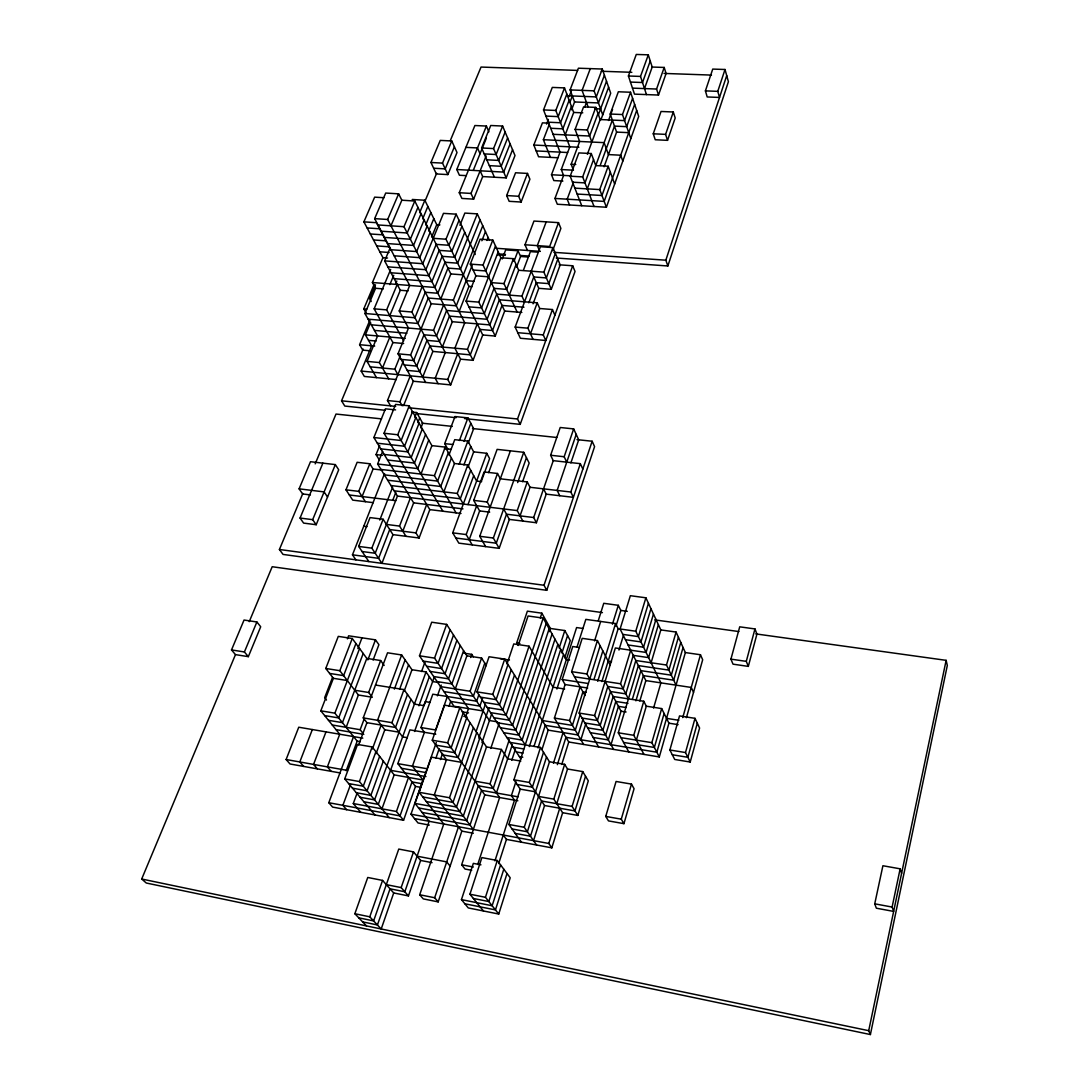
<?xml version="1.0" encoding="UTF-8"?>
<svg xmlns="http://www.w3.org/2000/svg" width="1089" height="1089" viewBox="0 0 1089 1089"><rect width="100%" height="100%" fill="white"/><g stroke="black" fill="none" stroke-linecap="round" stroke-linejoin="round"><path stroke-width="1.5" d="M235.469 654.625L248.333 656.653L260.707 626.747L256.881 621.969L244.045 620.036L231.508 649.929L235.469 654.625L141.693 879.014L146.28 883.016L870.397 1034.55L868.709 1030.684L946.137 660.342L755.752 633.893M870.397 1034.55L947.307 665.488L946.137 660.342M892.109 907.055L900.14 868.818L882.907 865.741L874.739 903.829L876.346 908.199L893.647 911.411L892.109 907.055L874.739 903.829M748.32 666.386L746.292 661.363L754.963 628.938L739.717 626.828L730.923 659.144L733.02 664.167L748.32 666.386L756.937 634.07L754.963 628.938M690.208 762.028L699.587 728.024L695.013 718.332L679.522 715.909L669.885 749.994L674.717 759.469L690.208 762.028L685.498 752.54L695.013 718.332M697.3 723.205L687.867 757.304L672.308 754.759M682.762 717.597L700.458 654.748L685.362 652.57L676.078 632.056L660.819 629.918L645.886 597.793L630.354 595.697L620.104 629.006L645.845 680.598L639.828 701.017M686.424 717.678L702.677 659.757L700.458 654.748M579.43 647.506L572.76 646.526L562.21 679.522L565.082 684.545L554.41 718.073L568.757 742.004L659.308 756.937L668.932 723.178L661.676 708.585L646.294 706.189L643.776 701.248L613.175 696.511L602.911 730.311L587.624 727.847M664.113 713.499L654.353 747.462L623.575 742.439M683.062 647.506L673.683 680.189L643.381 675.643L635.908 700.84M685.362 652.57L656.844 752.213L565.94 737.307L557.364 764.655M659.308 756.937L651.848 742.657L661.676 708.585M680.761 642.401L671.3 675.18L640.89 670.647L632.423 699.084M623.943 823.665L621.274 819.173L631.47 784.094L616.075 781.466L605.743 816.41L608.479 820.902L623.943 823.665L634.07 788.708L631.47 784.094M653.563 708.081L660.9 682.871L635.772 631.225L645.886 597.793M676.038 685.144L666.495 665.025L676.078 632.056M678.42 637.256L668.905 670.13L638.372 665.597L618.293 732.802L628.775 751.9M643.994 754.405L633.757 735.293L643.776 701.248M636.357 740.139L646.294 706.189M651.113 662.765L660.819 629.918M655.932 619.396L646.09 652.434L615.367 647.969L594.621 715.541L613.638 749.409M658.382 624.678L648.622 657.62L633.267 655.374L623.194 688.847L607.812 686.492L597.412 720.51L582.002 718.046M610.997 744.699L621.043 711.199L605.089 681.428M653.454 614.073L643.545 647.206L628.081 644.974M648.431 603.265L638.385 636.602L622.785 634.383M650.95 608.697L640.972 641.925L625.44 639.706M538.538 796.427L553.825 799.122L562.632 812.707L577.823 815.43L588.305 780.84L582.738 771.597L567.532 769.011L564.647 764.328L549.482 761.769L540.484 747.476L510.074 742.399M628.435 698.866L620.539 683.769L630.681 650.201M585.528 776.239L574.978 810.937L544.554 805.52L529.308 782.46L513.926 779.792L557.854 644.348M618.96 650.038L623.248 636.017M577.823 815.43L572.093 806.404L582.738 771.597M562.632 812.707L551.824 847.841L548.829 843.471L559.719 808.229M580.873 739.758L585.759 723.913M615.966 626.134L620.812 610.425L618.307 605.307L603.755 603.306L598.324 620.58M601.877 681.578L618.157 628.721L615.571 623.548L585.841 619.369L577.102 646.798M593.995 679.413L602.843 650.923M556.778 803.696L567.532 769.011M583.01 719.121L578.082 735.007L548.189 730.134L504.711 659.104L489.056 656.749L476.982 691.883L520.95 759.019M612.44 624.215L618.307 605.307M597.711 681.292L615.571 623.548M561.747 764.451L568.757 742.004M598.596 746.931L579.144 713.077L600.134 645.763M553.825 799.122L564.647 764.328M580.233 714.289L575.278 730.215L545.262 725.342L538.034 747.925M583.636 744.454L569.574 720.523L580.138 686.86M594.567 640.89L600.665 621.451M533.556 840.64L544.554 805.52M589.748 679.087L586.944 673.968L597.412 640.55L582.207 638.345L571.63 671.654L584.997 695.531M549.482 761.769L527.375 831.778L512.061 828.96M553.443 763.226L563.095 732.557M507.025 873.514L495.454 909.914L464.88 903.788M536.605 845.023L524.245 827.286L546.515 757.046M480.943 864.829L473.347 863.373L461.45 899.623L468.27 907.927L498.735 914.039L510.21 877.775L497.278 860.514L481.883 857.588L469.931 894.219L483.462 910.976M529.308 782.46L540.484 747.476M503.799 869.226L492.146 905.749L461.45 899.623M542.036 749.423L548.189 730.134M543.52 752.281L532.412 787.156L517.098 784.488M498.735 914.039L485.449 897.295L497.278 860.514M521.468 842.205L508.876 824.468L520.243 789.13L513.926 779.792M533.978 746.401L563.544 654.516M498.68 863.563L506.439 839.401L503.268 835.032M564.701 657.919L570.268 640.536L564.81 630.545L550.408 628.476L541.873 613.189L527.375 611.147L516.662 642.973L518.16 645.491M500.559 864.884L488.811 901.542L473.361 898.466M556.901 689.024L576.598 627.563L583.091 628.489M515.927 781.616L511.394 795.651L514.498 800.17L494.937 860.882M559.161 648.023L564.81 630.545M529.322 746.632L560.712 649.452M561.938 652.992L567.56 635.568M552.069 634.002L518.977 735.184L503.703 732.666M477.731 864.448L499.606 797.516L490.009 783.821L475.022 781.194M511.776 760.272L515.41 749.137M554.982 639.202L522.121 740.084L506.902 737.552M556.22 258.011L667.856 265.975L728.405 81.689L725.015 69.492L712.737 69.083L705.413 90.877L707.197 96.962L719.516 97.438L717.774 91.353L725.015 69.492M549.142 628.748L515.805 730.243L500.464 727.724M496.434 792.996L512.361 744.454M549.36 631.647L550.408 628.476M490.009 783.821L501.376 749.436L486.511 746.931L459.817 707.673L444.571 705.209L432.265 740.221L446.449 759.754L434.28 795.011L461.831 831.111L473.334 833.248M667.856 265.975L665.828 260.203L726.717 75.617M546.188 623.466L512.606 725.26L497.21 722.742M509.271 739.744L493.235 788.436L478.302 785.795L466.677 820.63L422.096 812.435M302.837 493.44L279.41 549.496L283.045 554.424L546.746 590.306L594.58 446.64L592.144 441.236L576.979 439.629M506.984 664.031L513.763 643.939L529.05 646.199L506.113 715.16L490.594 712.642M540.28 617.98L541.873 613.189M471.673 870.315L465.017 869.036L461.654 864.775L484.796 794.888L447.633 742.821L432.265 740.221M518.514 644.47L528.083 615.979L543.193 618.116L509.38 720.237L493.916 717.719M461.573 762.354L431.421 757.154L419.129 792.288L443.754 824.005L419.701 894.75L423.267 898.888L438.186 901.883L461.831 831.111M546.746 590.306L544.01 585.256L592.144 441.236M514.498 675.098L502.832 710.028L487.232 707.523M490.771 748.456L499.293 722.933M483.271 742.181L459.912 811.604L414.991 803.41L436.308 742.48M438.186 901.883L434.674 897.744L458.496 826.742M511.258 669.817L499.511 704.855L483.856 702.364M543.547 488.838L546.215 494.134L573.386 497.333L570.813 492.01L580.328 463.655L553.253 460.661L550.626 455.256L560.222 427.501L573.672 428.903L578.708 439.806L570.881 462.907M486.511 746.931L463.315 816.137L418.557 807.943M525.238 744.93L492.773 694.374L504.711 659.104M478.752 738.029L488.92 707.973M480.018 737.389L456.482 807.031L426.316 801.558M508.005 664.481L496.148 699.642L480.44 697.137M481.951 742.725L491.52 714.316M576.204 434.375L557.146 490.431L559.773 495.726M476.056 731.685L485.218 704.706M476.723 732.543L453.01 802.416L422.736 796.944M566.756 462.158L564.17 456.74L573.672 428.903M482.563 698.267L479.895 706.108L450.683 701.411L449.022 706.176M473.334 829.491L449.512 797.747L473.402 727.656M484.796 663.133L473.388 696.266L443.958 691.597M466.677 717.76L454.671 752.676L439.425 750.076M366.449 925.895L354.851 913.725L367.755 877.475L382.566 880.416L393.714 892.953L408.443 895.907L420.613 860.446L413.507 851.897L398.765 849.066L373.622 920.913L358.744 917.823M503.663 508.944L509.339 519.412L536.414 522.747L546.215 494.134M667.53 140.345L675.194 118.007L673.301 111.99L661.037 111.473L653.25 133.797L655.238 139.76L667.53 140.345L665.597 134.369L673.301 111.99M478.806 694.918L476.655 701.207L432.809 694.197L420.953 727.534L424.424 732.312L412.432 766.18L422.954 779.983L410.975 814.191L418.013 822.971L429.311 825.067M470.053 722.728L458.142 757.536L442.951 754.936M408.443 895.907L401.16 887.589L413.507 851.897M497.523 721.857L489.424 720.537L470.094 691.284L481.583 658.042L466.882 655.823L446.653 624.392L431.707 622.214L419.483 655.809L454.004 706.257L483.094 710.954M463.261 712.737L451.173 747.762L435.859 745.162M536.414 522.747L533.678 517.52L553.253 460.661M465.779 716.548L468.501 708.599L434.552 658.11L419.483 655.809M393.714 892.953L381.204 928.985L369.77 916.815L354.851 913.725M440.446 759.564L442.583 753.425M447.633 742.821L459.817 707.673M470.666 657.525L471.768 654.353L463.996 653.182M520.052 515.859L530.016 487.273L527.28 481.937L500.355 478.82L497.496 473.47L484.088 471.932L473.715 500.382L479.623 510.918L469.209 539.736M435.968 757.985L439.194 748.742M353.544 736.586L328.796 802.716L332.608 807.085L403.57 820.276L415.481 786.408L397.825 763.634L409.927 729.875L435.777 734.217M473.701 475.743L452.725 532.848L458.823 543.139L499.17 548.352L509.339 519.412M522.611 481.665L529.159 463.043L523.727 452.303L497.115 449.376L488.675 472.626M658.505 95.056L666.087 73.508L664.195 67.45L652.202 67.042L648.295 54.831L636.275 54.45L628.421 75.999L634.492 94.13L658.505 95.056L656.572 89.039L664.195 67.45M369.77 916.815L382.566 880.416M447.334 696.524L435.586 729.97L420.953 727.534M463.587 650.705L451.908 683.919L437.125 681.591M522.843 521.073L517.248 510.591L527.28 481.937M455.284 688.942L466.882 655.823M460.252 645.532L448.491 678.855L433.653 676.528M517.67 482.59L526.45 457.693M456.904 640.318L445.061 673.737L430.169 671.423M403.57 820.276L396.437 811.496L408.511 777.41M437.424 695.83L441.222 685.09M499.17 548.352L493.358 538.02L523.727 452.303M453.514 635.05L441.589 668.578L426.629 666.264M562.877 181.087L553.838 180.57L551.497 174.744L560.059 152.133L543.52 109.921L552.3 87.419L564.51 87.896L555.812 110.452L569.806 146.824L561.271 169.544L563.585 175.411L554.968 198.443L557.323 204.242L606.396 207.237L638.698 116.428L630.545 92.238L618.348 91.775L610.208 114.018L616.592 132.096L604.055 166.78M381.967 808.828L394.15 774.878L372.166 746.945L357.56 744.427L344.723 778.907L374.943 814.953M418.925 705.795L429.338 676.759M485.64 546.596L479.732 536.292L510.387 450.832M610.344 172.198L601.986 195.503L577.17 194.046M634.656 104.421L626.679 126.664L614.482 126.106L600.202 165.419M650.256 60.957L642.51 82.519L630.463 82.083M464.54 418.571L520.202 424.37L575.033 271.46L572.691 265.77L559.133 264.79M450.097 629.741L438.077 663.364L423.077 661.064M414.569 731.481L425.227 701.615L430.019 702.391M424.07 705.563L434.334 676.854M636.684 110.452L604.191 201.397L554.968 198.443M644.497 88.577L652.202 67.042M407.504 694.469L395.511 727.466L366.939 722.674L363.236 717.896L387.548 652.801L401.65 654.965L411.982 669.735L426.017 671.913L378.291 804.39L363.862 801.735M490.132 507.297L487.219 502.015L497.496 473.47M606.396 207.237L599.753 189.581L608.166 166.236L595.765 165.569L591.273 153.535L578.858 152.909L570.187 176.2L581.744 205.739M632.614 98.35L624.582 120.62L600.162 119.545L595.778 107.389L583.581 106.885L575.101 129.4L579.661 141.461L571.153 164.262L573.454 170.197L561.271 169.544M646.471 94.593L640.509 76.421L648.295 54.831M520.202 424.37L517.52 418.993L572.691 265.77M434.552 658.11L446.653 624.392M410.975 699.315L374.589 799.898L360.105 797.257M630.817 138.602L622.486 114.549L630.545 92.238M421.552 671.545L424.941 662.153M555.376 253.383L546.365 277.913L533.773 276.96L515.151 327.081L520.379 338.257L545.793 340.489L543.261 334.895L552.436 309.535L539.736 308.5L537.217 302.837L499.388 299.788L489.832 324.917L452.316 321.718L403.992 226.703L414.8 201.029L401.841 200.213L398.642 193.842L385.71 193.052L374.657 218.63L409.709 285.468L399.227 310.937L408.484 328.061L398.016 353.816L413.303 381.232L403.597 405.625M404.182 691.12L411.982 669.735M587.27 188.86L612.345 120.089M481.202 481.692L489.614 458.619L486.769 453.296L473.688 451.853L467.862 441.086L454.739 439.67L448.94 455.052M531.241 271.215L538.783 288.326L551.293 289.293L560.195 264.858L552.94 247.584L540.389 246.713L521.944 296.113L524.544 301.816M383.301 761.088L370.845 795.378L356.307 792.724M472.19 544.868L466.187 534.563L476.683 505.677M375.909 751.696L363.277 786.204L348.616 783.563M376.059 753.656L384.798 729.793L377.543 720.292L401.65 654.965M399.595 689.364L408.566 664.848M593.532 159.579L584.984 182.898L572.528 182.203M468.011 504.575L486.769 453.296M530.493 333.792L539.736 308.5M557.799 259.141L548.842 283.616L536.292 282.664L528.832 302.824M608.52 120.484L612.562 109.431M379.625 756.419L367.075 790.805L352.482 788.164M407.381 737.702L402.603 736.899L391.931 722.688L403.992 689.596L375.514 685.049M389.222 817.608L359.424 781.548L372.166 746.945M372.384 749.001L381.177 725.056M394.395 689.119L405.122 659.934M594.036 206.488L582.683 176.894L591.273 153.535M360.745 812.312L353.285 803.546L357.233 792.819M533.052 339.373L527.906 328.17L537.217 302.837M463.301 504.044L457.244 493.453L467.78 465.017L454.467 463.506L445.278 447.103L431.897 445.632L409.219 405.829L395.579 404.427L384.036 433.259L429.801 509.611L419.102 538.007L392.966 534.631L383.124 519.249L370.029 517.588L358.662 546.419L368.858 561.584M597.984 113.487L589.625 136.03L553.076 134.301M350.549 784.597L342.872 805.329L346.642 809.685M467.998 467.222L473.688 451.853M558.507 222.646L549.686 246.482L524.993 244.766L533.964 221.053L558.507 222.646L560.876 228.404L552.681 250.62M573.454 182.244L567.192 199.178L569.506 204.991M598.256 115.23L608.615 87.215M470.747 470.407L460.293 498.776L394.204 490.826M551.293 289.293L543.874 272.141L552.94 247.584M587.366 154.243L600.162 119.545M533.079 303.804L538.783 288.326M600.978 119.586L610.698 93.205L602.271 69.029L578.409 68.212L570.091 89.911L574.57 101.958L571.589 109.812M358.649 744.93L366.939 722.674M591.858 142.06L587.379 129.972L595.778 107.389M463.914 464.976L470.775 446.49M606.519 81.199L598.446 102.938L574.57 101.958M362.896 733.196L360.16 729.712L364.202 718.89M459.218 464.254L467.862 441.086M604.409 75.141L596.282 96.907L567.246 95.75M346.166 770.699L357.178 741.146L334.881 713.172L320.819 710.818L333.384 678.311L325.774 668.469L338.284 636.384L352.251 638.494L366.802 658.396L380.646 660.533L384.158 665.406M468.324 442.978L473.661 428.658L467.93 417.877L455.011 416.543L444.72 443.631L447.702 448.967M459.422 440.528L467.93 417.877M523.537 269.922L530.411 251.627L538.197 252.172M584.711 107.171L586.481 102.448M325.774 668.469L339.836 670.701L358.376 695L372.275 697.259L368.667 692.481L380.646 660.533M443.849 491.847L454.467 463.506M602.721 114.876L594.104 90.836L602.271 69.029M464.037 441.372L470.802 423.294M546.202 221.843L537.313 245.624L539.763 251.341M448.369 452.616L437.601 481.093L384.335 474.845M346.179 727.343L358.376 695M509.298 295.105L518.677 270.276L513.464 258.665L500.872 257.766L492.8 240.056L480.14 239.185L470.312 264.11L475.92 275.844L466.065 301.095L482.74 334.963L473.075 360.336L460.579 359.179L454.903 348.181L464.758 322.78L453.392 300.074L482.754 225.763M373.091 660.07L378.904 644.674L375.46 639.842L348.603 635.799L347.418 638.862M482.74 334.963L495.236 336.065L504.67 311.032L483.053 265.049L492.8 240.056M451.431 458.088L440.732 486.497L387.657 480.208M456.046 512.851L434.443 475.648L445.278 447.103M366.802 658.396L342.436 722.66L328.483 720.305M516.077 264.491L506.644 289.375L494.025 288.381L484.346 313.605L446.599 310.46L436.526 335.888L423.989 334.786L413.67 360.554L401.12 359.384M565.205 134.873L573.699 112.453L564.51 87.896M590.306 68.621L582.071 90.373L588.114 106.926M367.864 659.92L375.46 639.842M419.102 538.007L415.93 532.902L426.711 504.438M516.54 267.104L520.569 256.473L518.024 250.756L505.691 249.885L502.192 258.978M569.942 102.243L572.338 95.955M363.209 653.482L338.679 717.937L324.672 715.582M517.139 312.053L503.976 283.603L513.464 258.665M571.426 106.382L562.877 128.842L550.707 128.271M513.981 261.387L518.024 250.756M325.992 731.876L313.55 764.41L317.375 768.875M357.873 648.581L361.997 637.814M402.794 531.228L413.643 502.846L373.881 437.519L385.438 408.838L395.579 409.886M569.098 96.649L571.453 90.496M334.881 713.172L359.588 648.527M569.139 100.256L560.536 122.758L548.339 122.199M339.836 670.701L352.251 638.494M428.739 440.079L417.74 468.61L377.624 463.982L382.634 451.418M392.966 534.631L381.912 563.353L371.839 548.162L358.662 546.419M413.303 381.232L450.669 384.893L460.579 359.179M521.114 202.037L529.907 179.222L527.498 173.423L515.573 172.77L506.657 195.557L509.162 201.315L521.114 202.037L518.65 196.279L527.498 173.423M500.872 257.766L481.583 307.888L468.896 306.853M406.006 536.319L399.554 526.082L410.485 497.646M473.075 360.336L467.48 349.324L477.268 323.841M355.926 643.531L343.607 675.643L329.599 673.41M420.967 474.083L431.897 445.632M566.824 94.103L558.181 116.618L545.943 116.087M425.554 434.484L414.473 463.084L387.575 460.007M312.339 729.548L299.802 761.96L303.668 766.425M332.513 677.412L324.645 697.722L326.496 700.05M450.669 384.893L447.77 379.462L457.748 353.694M546.583 124.078L548.393 119.409M495.236 336.065L478.792 302.129L498.204 251.899M550.435 157.374L543.384 139.705L549.115 124.854M392.761 500.219L395.756 492.541M420.899 427.977L422.736 423.253L416.651 412.54L411.914 412.05M422.341 428.848L411.193 457.516L384.186 454.453M377.624 463.982L397.444 496.067L375.215 553.266L362.079 551.524M557.881 157.755L538.565 156.762L533.814 145.041L542.431 122.853L549.21 123.152M495.509 246.005L485.817 270.957L473.13 270.004M340.394 772.986L290.042 763.988L286.121 759.523L298.754 727.221L362.8 738.165M379.775 520.052L392.557 487.355M417.863 422.641L419.701 417.917M419.102 423.158L407.871 451.894L380.782 448.859M371.839 548.162L383.124 519.249M414.8 417.278L416.651 412.54M442.379 347.037L452.316 321.718M415.835 417.427L404.536 446.231L377.352 443.209M459.122 311.508L468.951 286.421L446 239.212L456.155 214.165L443.468 213.362L422.818 263.715L384.648 260.884L390.298 247.543M486.933 240.506L488.131 237.47M355.885 559.828L352.468 554.818L384.58 473.538M422.723 377.039L432.85 351.42L411.873 312.012L422.273 286.448M512.551 149.724L503.703 172.103L456.795 169.516L474.899 125.521L486.415 126.052L488.907 131.864M412.54 411.656L401.16 440.514L373.881 437.519M480.14 170.81L482.699 176.568L506.194 177.888L515.002 155.536L502.614 126.052L490.731 125.494L481.61 147.968L494.42 177.221M472.231 265.226L456.264 305.805L431.203 303.749L387.67 219.488L398.642 193.842M481.855 240.764L485.449 231.644M480.031 219.842L460.511 269.051L447.947 268.112L437.846 293.268L425.268 292.26L414.936 317.77L364.924 313.496L375.569 288.286L372.411 282.514L382.947 257.671L363.889 221.857L374.643 197.15L383.981 197.722M510.101 143.857L501.199 166.29L489.356 165.651M442.883 511.231L397.757 434.756L409.219 405.829M459.939 225.273L464.853 213.076L477.295 213.866L457.652 263.184L445.047 262.245L434.892 287.455L372.411 282.514M507.624 137.963L498.68 160.423L486.797 159.797M438.146 383.668L435.219 378.251L445.265 352.55L433.572 330.253L443.699 304.77M365.4 501.675L358.744 491.37L369.824 463.751L357.138 462.294L345.975 489.819L352.713 500.123L373.364 502.669M464.731 232.352L454.766 257.249L442.12 256.337L431.911 281.588L394.109 278.648M379.326 459.939L376.045 454.603L379.693 445.483M505.133 132.028L496.135 154.515L484.21 153.903M440.786 299.039L450.819 273.938L414.8 201.029M362.093 496.543L373.091 468.991L369.824 463.751M402.222 405.816L399.922 401.8L410.294 375.828M461.899 226.335L451.867 251.287L439.18 250.375L428.903 275.68L390.978 272.767M425.69 382.443L410.621 354.987L431.203 303.749M506.194 177.888L493.562 148.58L502.614 126.052M486.415 126.052L459.245 192.726L461.899 198.429L473.633 199.151L482.699 176.568M459.041 220.277L448.94 245.27L436.213 244.372L425.867 269.718L387.834 266.846M390.583 405.87L387.466 400.534L403.352 361.14M473.633 199.151L471.02 193.434L486.13 155.958M473.443 169.993L486.375 138.112M397.921 374.63L394.844 369.198L400.316 355.681M431.652 237.075L436.743 224.674L424.846 200.24L412.2 199.464M322.889 463.152L300.06 518.051L303.613 523.101L316.191 524.721L338.706 469.781L335.344 464.595L310.501 461.709L299.107 488.838L302.619 493.943L310.392 494.91M382.498 368.014L392.911 342.559L374.14 308.827L390.665 269.473M428.671 231.059L433.803 218.63M430.223 232.229L419.741 257.671L394.15 255.792M316.191 524.721L312.679 519.671L335.344 464.595M388.691 378.822L379.353 362.555L389.848 337.046M425.676 225.001L430.836 212.546M447.865 174.594L457.012 152.528L451.758 140.971L440.255 140.399L430.945 162.479L436.362 173.954L447.865 174.594L442.515 163.105L451.758 140.971M389.808 315.619L400.303 290.259L384.648 260.884M427.187 226.09L416.638 251.573L390.965 249.721M395.525 284.147L396.818 281.044M422.668 218.889L427.854 206.42M248.333 656.653L244.412 651.957L256.881 621.969M396.355 379.571L364.325 376.44L361.167 371.063L371.662 345.812L365.4 334.854L370.628 322.371M403.665 340.911L386.649 309.889L397.213 284.474M424.125 219.896L413.521 245.42L387.752 243.596M454.399 146.77L445.197 168.877L433.667 168.237M376.481 377.624L367.034 361.385L377.584 335.943L364.924 313.496M419.619 212.736L424.846 200.24M389.848 284.61L393.755 275.286M249.245 621.656L272.196 566.729L602.435 612.603M315.197 463.86L336.011 414.051L381.504 418.87M385.275 410.294L344.791 406.061L341.551 400.806L363.168 349.079M424.873 201.438L436.635 173.314M450.342 140.495L481.039 67.055L577.619 70.417M421.048 213.648L410.362 239.226L384.512 237.429M370.246 350.808L362.732 350.113L359.601 344.696L370.001 319.907M417.931 207.359L407.191 232.992L381.259 231.208M366.135 313.033L363.794 308.881L374.153 284.392M375.487 284.828L369.62 298.685L371.186 301.503M390.937 225.818L401.841 200.213M601.332 71.248L631.838 72.31M664.018 73.426L711.471 75.087M628.421 75.999L640.509 76.421M632.491 88.127L656.572 89.039M705.413 90.877L717.774 91.353M570.091 89.911L594.104 90.836M594.621 108.682L600.584 108.927M543.52 109.921L555.812 110.452M573.699 112.453L582.778 112.834M610.208 114.018L622.486 114.549M575.101 129.4L587.379 129.972M616.592 132.096L628.748 132.654M653.25 133.797L665.597 134.369M543.384 139.705L604.123 142.645L608.452 154.584L620.703 155.21L622.799 161.131M533.814 145.041L578.885 147.274M465.915 147.355L477.499 147.941L480.045 153.712M481.61 147.968L493.562 148.58M536.196 150.922L567.573 152.514M571.153 164.262L575.754 164.507M430.945 162.479L442.515 163.105M551.497 174.744L571.181 175.833M570.187 176.2L582.683 176.894M466.065 175.628L459.422 175.247L456.795 169.516M574.856 188.152L599.753 189.581M459.245 192.726L471.02 193.434M506.657 195.557L518.65 196.279M374.657 218.63L387.67 219.488M436.743 224.674L439.888 224.879M363.889 221.857L376.413 222.687L390.611 249.749M377.965 224.947L403.992 226.703M367.116 227.941L379.612 228.785M370.342 233.972L382.784 234.829M433.231 238.328L446 239.212M496.135 248.265L540.253 251.368M553.825 252.321L665.828 260.203M373.527 239.961L385.942 240.832M498.694 253.914L505.459 254.39M520.692 255.479L529.145 256.078M376.685 245.91L389.059 246.795M497.564 254.84L505.214 255.384M520.569 256.473L528.288 257.031M379.83 251.804L389.086 252.485M382.947 257.671L387.561 258.011M470.312 264.11L483.053 265.049M518.677 270.276L543.874 272.141M450.819 273.938L463.342 274.891M475.92 275.844L488.58 276.81M466.16 280.676L474.001 281.289M491.302 282.623L503.976 283.603M468.951 286.421L472.068 286.666M521.944 296.113L496.707 294.112L487.11 319.281L449.471 316.109L439.466 341.483L426.97 340.367L416.719 366.095L404.196 364.91M375.569 288.286L383.274 288.898M400.303 290.259L408.076 290.886M453.392 300.074L428.249 298.032L417.972 323.487L368.123 319.172M466.065 301.095L478.792 302.129M523.972 307.221L502.029 305.437L492.541 330.512L480.018 329.423L470.285 354.851L432.85 351.42M504.67 311.032L521.835 312.448M374.14 308.827L386.649 309.889M399.227 310.937L411.873 312.012M363.794 308.881L366.802 309.14M515.151 327.081L527.906 328.17M517.779 332.69L543.261 334.895M371.308 324.808L433.572 330.253M374.453 330.403L406.864 333.261M365.4 334.854L405.244 338.42M368.545 340.353L376.141 341.034M392.911 342.559L403.651 343.525M467.48 349.324L429.924 345.907L419.728 371.58L407.259 370.396M359.601 344.696L374.698 346.084M398.016 353.816L410.621 354.987M367.034 361.385L379.353 362.555M370.206 366.83L394.844 369.198M361.167 371.063L447.77 379.462M387.466 400.534L399.922 401.8M341.551 400.806L395.688 406.401M409.233 407.803L517.52 418.993M417.318 413.643L456.1 417.686M421.947 423.172L452.275 426.384M472.503 428.535L556.751 437.479M384.036 433.259L397.757 434.756M444.72 443.631L452.833 444.516M550.626 455.256L564.17 456.74M444.475 448.614L450.941 449.335M376.045 454.603L382.498 455.338M381 469.441L434.443 475.648M373.091 468.991L382.62 470.108M481.583 481.624L476.628 481.052L467.78 465.017M530.016 487.273L570.813 492.01M390.937 485.544L457.244 493.453M473.715 500.382L487.219 502.015M345.975 489.819L358.744 491.37M397.444 496.067L517.248 510.591M299.107 488.838L324.1 491.901L327.544 497.02M349.365 494.991L395.811 500.668M413.643 502.846L462.975 508.876M479.623 510.918L489.682 512.143M533.678 517.52L506.508 514.199L496.271 543.207L455.787 538.02M429.801 509.611L461.001 513.464M386.432 524.422L399.554 526.082M452.725 532.848L466.187 534.563M479.732 536.292L493.358 538.02M300.06 518.051L312.679 519.671M363.767 526.218L367.007 526.64M415.93 532.902L389.712 529.54L378.577 558.33L352.468 554.818M279.41 549.496L544.01 585.256M620.812 610.425L627.291 611.324M654.652 619.859L738.9 631.566M618.157 628.721L635.772 631.225M730.923 659.144L746.292 661.363M516.662 642.973L519.916 643.449M666.495 665.025L635.826 660.506L625.821 693.884L610.507 691.529L600.175 725.437L584.834 722.973M608.179 661.132L611.528 661.622M569.615 660.029L566.348 659.539L543.193 618.116M499.974 658.614L509.461 660.043M645.845 680.598L691.256 687.445L693.53 692.359M571.63 671.654L586.944 673.968M574.488 676.773L620.539 683.769M562.21 679.522L587.965 683.456M565.082 684.545L587.706 688.017M564.619 688.997L553.021 687.2L529.05 646.199M586.277 692.345L582.928 691.828L572.433 725.397L542.308 720.523M627.972 703.344L615.816 701.452L605.634 735.157L590.401 732.679M626.012 707.537L618.443 706.353L608.329 739.948L593.165 737.471M231.508 649.929L244.412 651.957M438.881 682.544L432.646 681.564L426.017 671.913M621.043 711.199L626.066 711.988M666.536 718.359L678.801 720.292M476.982 691.883L492.773 694.374M440.555 686.615L470.094 691.284M668.932 723.178L678.093 724.634M579.144 713.077L594.621 715.541M333.384 678.311L347.35 680.543M554.41 718.073L569.574 720.523M354.728 690.222L368.667 692.481M618.293 732.802L633.757 735.293M423.893 705.645L414.419 704.107L403.992 689.596M462.104 711.852L468.529 712.887M620.948 737.634L651.848 742.657M463.751 716.344L466.95 716.875M669.885 749.994L685.498 752.54M363.236 717.896L391.931 722.688M513.218 747.204L523.795 748.973M384.798 729.793L399.078 732.203M516.336 751.955L523.019 753.084M332.268 724.988L360.16 729.712M519.426 756.678L522.761 757.236M336.011 729.63L363.808 734.354M520.841 761.075L507.637 758.829L501.376 749.436M357.178 741.146L360.255 741.677M397.825 763.634L427.119 768.752M401.419 768.262L425.717 772.537M520.243 789.13L535.489 791.812M390.57 770.318L425.949 776.566M394.15 774.878L422.954 779.983M518.078 796.835L481.569 790.369L470.026 825.081L410.975 814.191M572.093 806.404L541.56 801L530.479 836.229L515.233 833.412M286.121 759.523L347.5 770.454M421.606 783.644L412.01 781.929L400.017 815.906L328.796 802.716M484.796 794.888L517.833 800.769M605.743 816.41L621.274 819.173M415.481 786.408L420.259 787.265M344.723 778.907L359.424 781.548M419.129 792.288L449.512 797.747M508.876 824.468L524.245 827.286M353.285 803.546L396.437 811.496M414.514 818.588L548.829 843.471M506.439 839.401L551.824 847.841M417.073 856.185L446.708 861.889L450.125 866.15M461.654 864.775L473.347 867.021M420.613 860.446L432.061 862.665M469.931 894.219L485.449 897.295M386.323 884.636L401.16 887.589M419.701 894.75L434.674 897.744M362.61 921.879L377.434 924.956L390.039 888.815L404.822 891.768L429.093 821.297L414.991 803.41M141.693 879.014L868.709 1030.684M331.151 771.325L327.381 766.874L339.727 734.231L320.819 710.818M471.768 654.353L473.32 656.79M481.583 658.042L486.375 665.651M597.412 640.55L610.153 664.903M456.155 214.165L475.185 254.499M580.328 463.655L582.846 469.046M477.295 213.866L489.451 240.37M524.993 244.766L527.498 250.47M552.436 309.535L554.9 315.17M608.166 166.236L614.659 184M900.14 868.818L901.61 873.31"/></g></svg>
